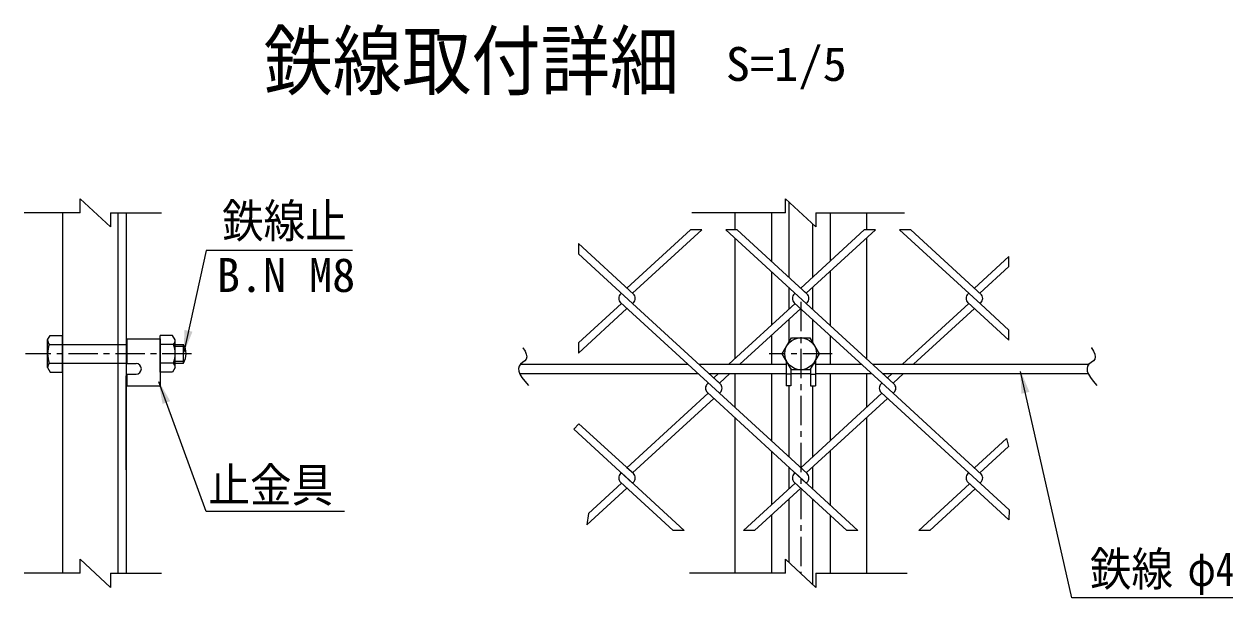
# Model space of a CAD drawing. Units: millimetres, scale not verified, with parts at other scales. Extents: x -4455 to 4455, y -3150 to 3150.
# Drawn here: x 1440 to 2985, y 844 to 1577 of the extents above; entities that cross this region are included whole.
import ezdxf
from ezdxf.enums import TextEntityAlignment as Align

# ---------------------------------------------------------------- set-up
doc = ezdxf.new("R2010")
doc.units = ezdxf.units.MM
doc.header["$LTSCALE"] = 30
doc.linetypes.add('DASHED', pattern=[7.5, 6, -1.5])
doc.linetypes.add('USER1', pattern=[2, 1.25, -0.25, 0.25, -0.25])
doc.layers.add('0-1_7詳細', color=7, linetype='Continuous', lineweight=18)
doc.styles.add('ＭＳ ゴシック', font='')
doc.styles.get('ＭＳ ゴシック').set_extended_font_data('MS Gothic')

msp = doc.modelspace()

# ---------------------------------------------------------------- linework, layer by layer
at = {"layer": '0-1_7詳細', "color": 4}
for p, q in [((1511.93, 1335.54), (1511.93, 1353.54)), ((1550.7, 1317.54), (1511.93, 1353.54)), ((2452.27, 1317.54), (2413.5, 1353.54)), ((2413.5, 1335.54), (2413.5, 1353.54)), ((1511.93, 1335.54), (1440.36, 1335.54)), ((1550.7, 1335.54), (1615.97, 1335.54)), ((1550.7, 1335.54), (1550.7, 1317.54)), ((2413.5, 1335.54), (2293.92, 1335.54)), ((2452.27, 1335.54), (2565.44, 1335.54)), ((2452.27, 1335.54), (2452.27, 1317.54)), ((1550.7, 857.04), (1511.93, 893.04)), ((1511.93, 875.04), (1511.93, 893.04)), ((2452.27, 857.04), (2413.5, 893.04)), ((2413.5, 875.04), (2413.5, 893.04)), ((1511.93, 875.04), (1440.36, 875.04)), ((1550.7, 875.04), (1615.97, 875.04)), ((1550.7, 875.04), (1550.7, 857.04)), ((2413.5, 875.04), (2290.68, 875.04)), ((2452.27, 875.04), (2452.27, 857.04)), ((2452.27, 875.04), (2569.09, 875.04))]:
    msp.add_line(p, q, dxfattribs=at)
at = {"layer": '0-1_7詳細', "lineweight": 9}
for p, q in [((2417.89, 1349.47), (2417.89, 1253.12)), ((1489.53, 1335.54), (1489.53, 875.04)), ((1560.03, 1335.54), (1560.03, 875.04)), ((1570.53, 1335.54), (1570.53, 875.04)), ((2348.89, 1335.54), (2348.89, 1313.93)), ((2395.39, 1335.54), (2395.39, 1273.74)), ((2470.39, 1335.54), (2470.39, 1273.74)), ((2516.89, 1335.54), (2516.89, 1313.93)), ((2447.89, 1321.61), (2447.89, 1253.12)), ((2348.89, 1303.33), (2348.89, 1149.38)), ((2516.89, 1303.33), (2516.89, 1149.38)), ((2395.39, 1260.72), (2395.39, 1191.99)), ((2470.39, 1260.72), (2470.39, 1191.99)), ((2417.89, 1240.1), (2417.89, 1212.61)), ((2447.89, 1240.1), (2447.89, 1212.61)), ((2425.78, 1232.86), (2424.71, 1231.88)), ((2425.78, 1232.86), (2424.71, 1231.88)), ((2417.89, 1199.59), (2417.89, 1170.32)), ((2447.89, 1199.59), (2447.89, 1170.32)), ((1470.33, 1173.33), (1473.65, 1179.09)), ((1473.65, 1179.09), (1489.53, 1179.09)), ((1489.53, 1132.05), (1489.53, 1179.09)), ((1571.55, 1174.53), (1571.55, 1143.03)), ((1571.55, 1174.53), (1614.15, 1174.53)), ((1614.15, 1132.05), (1614.15, 1179.09)), ((1630.02, 1179.09), (1614.15, 1179.09)), ((1614.15, 1174.53), (1614.15, 1114.53)), ((1633.35, 1173.33), (1630.02, 1179.09)), ((2395.39, 1178.97), (2395.39, 1142.21)), ((2470.39, 1178.97), (2470.39, 1142.21)), ((1470.33, 1137.81), (1470.33, 1173.33)), ((1472.39, 1167.57), (1489.53, 1167.57)), ((1631.29, 1167.57), (1614.15, 1167.57)), ((1633.35, 1137.81), (1633.35, 1173.33)), ((1633.35, 1167.57), (1644.01, 1167.57)), ((1644.01, 1143.57), (1644.01, 1167.57)), ((1472.39, 1143.57), (1489.53, 1143.57)), ((1631.29, 1143.57), (1614.15, 1143.57)), ((1633.35, 1143.57), (1644.01, 1143.57)), ((2414.14, 1147.31), (2414.14, 1114.53)), ((2451.64, 1147.31), (2451.64, 1114.53)), ((1470.33, 1137.81), (1473.65, 1132.05)), ((1473.65, 1132.05), (1489.53, 1132.05)), ((1571.55, 1143.03), (1583.4, 1143.03)), ((1571.55, 1129.53), (1571.55, 1114.53)), ((1571.55, 1129.53), (1583.4, 1129.53)), ((2073.84, 1130.21), (2301.57, 1130.21)), ((2074.56, 1142.21), (2288.47, 1142.21)), ((2302.68, 1142.21), (2414.14, 1142.21)), ((2315.78, 1130.21), (2414.14, 1130.21)), ((2348.89, 1130.21), (2348.89, 1086.85)), ((2395.39, 1130.21), (2395.39, 1044.24)), ((2416.6, 1143.03), (2414.14, 1143.03)), ((2420.14, 1129.53), (2414.14, 1129.53)), ((2420.14, 1136.91), (2420.14, 1114.53)), ((2420.14, 1130.21), (2445.64, 1130.21)), ((2445.64, 1129.53), (2451.64, 1129.53)), ((2449.17, 1143.03), (2451.64, 1143.03)), ((2451.64, 1142.21), (2510.5, 1142.21)), ((2451.64, 1130.21), (2523.59, 1130.21)), ((2470.39, 1130.21), (2470.39, 1044.24)), ((2516.89, 1130.21), (2516.89, 1086.85)), ((2524.71, 1142.21), (2801.23, 1142.21)), ((2537.8, 1130.21), (2800.5, 1130.21)), ((1570.53, 1007.21), (1570.53, 1127.21)), ((1571.55, 1114.53), (1614.15, 1114.53)), ((2420.14, 1114.53), (2414.14, 1114.53)), ((2417.89, 1114.53), (2417.89, 1023.63)), ((2447.89, 1114.53), (2447.89, 1023.63)), ((2348.89, 1073.83), (2348.89, 875.04)), ((2516.89, 1073.83), (2516.89, 875.04)), ((2395.39, 1031.22), (2395.39, 962.5)), ((2470.39, 1031.22), (2470.39, 962.5)), ((2417.89, 1010.61), (2417.89, 983.12)), ((2447.89, 1010.61), (2447.89, 983.12)), ((2417.89, 970.1), (2417.89, 888.97)), ((2447.89, 970.1), (2447.89, 861.11)), ((2395.39, 949.48), (2395.39, 875.04)), ((2470.39, 949.48), (2470.39, 875.04))]:
    msp.add_line(p, q, dxfattribs=at)
at = {"layer": '0-1_7詳細', "color": 3}
for p, q in [((2292.22, 1313.93), (2210.86, 1239.37)), ((2306.43, 1313.93), (2217.96, 1232.86)), ((2306.43, 1313.93), (2292.22, 1313.93)), ((2439.99, 1219.84), (2337.31, 1313.93)), ((2351.52, 1313.93), (2337.31, 1313.93)), ((2441.06, 1231.88), (2351.52, 1313.93)), ((2514.25, 1313.93), (2432.89, 1239.37)), ((2528.46, 1313.93), (2439.99, 1232.86)), ((2528.46, 1313.93), (2514.25, 1313.93)), ((2663.09, 1218.86), (2559.34, 1313.93)), ((2573.55, 1313.93), (2559.34, 1313.93)), ((2664.16, 1230.9), (2573.55, 1313.93)), ((2219.03, 1231.88), (2148.74, 1296.29)), ((2148.74, 1296.29), (2148.74, 1283.27)), ((2217.96, 1219.84), (2148.74, 1283.27)), ((2699.08, 1279.85), (2654.91, 1239.37)), ((2699.08, 1266.83), (2662.02, 1232.86)), ((2699.08, 1266.83), (2699.08, 1279.85)), ((2441.06, 1231.88), (2432.89, 1239.37)), ((2203.75, 1232.86), (2202.68, 1231.88)), ((2203.75, 1232.86), (2202.68, 1231.88)), ((2203.75, 1232.86), (2202.68, 1231.88)), ((2203.75, 1232.86), (2202.68, 1231.88)), ((2328.98, 1105.1), (2202.68, 1220.83)), ((2219.03, 1220.82), (2217.96, 1219.84)), ((2551, 1105.1), (2424.71, 1220.82)), ((2441.06, 1220.82), (2439.99, 1219.84)), ((2647.81, 1232.86), (2646.74, 1231.88)), ((2647.81, 1232.86), (2646.74, 1231.88)), ((2699.08, 1172.86), (2646.74, 1220.83)), ((2663.09, 1220.82), (2662.02, 1219.84)), ((2203.75, 1219.84), (2148.74, 1169.44)), ((2210.86, 1213.33), (2148.74, 1156.42)), ((2330.05, 1117.14), (2217.96, 1219.84)), ((2425.78, 1219.84), (2341.06, 1142.21)), ((2432.89, 1213.33), (2355.27, 1142.21)), ((2552.07, 1117.14), (2439.99, 1219.84)), ((2647.81, 1219.84), (2563.09, 1142.21)), ((2654.91, 1213.33), (2577.3, 1142.21)), ((2699.08, 1185.88), (2663.09, 1218.86)), ((2699.08, 1172.86), (2699.08, 1185.88)), ((2148.74, 1169.44), (2148.74, 1156.42)), ((2327.97, 1130.21), (2321.87, 1124.63)), ((2342.18, 1130.21), (2328.98, 1118.12)), ((2550, 1130.21), (2543.9, 1124.63)), ((2564.21, 1130.21), (2551, 1118.12)), ((2314.77, 1118.12), (2313.7, 1117.14)), ((2314.77, 1118.12), (2313.7, 1117.14)), ((2330.05, 1117.14), (2321.87, 1124.63)), ((2536.79, 1118.12), (2535.72, 1117.14)), ((2536.79, 1118.12), (2535.72, 1117.14)), ((2314.77, 1105.1), (2210.86, 1009.88)), ((2321.87, 1098.59), (2217.96, 1003.37)), ((2439.99, 990.35), (2313.69, 1106.08)), ((2330.05, 1106.08), (2328.98, 1105.1)), ((2441.06, 1002.39), (2328.98, 1105.1)), ((2536.79, 1105.1), (2432.89, 1009.88)), ((2543.9, 1098.59), (2439.99, 1003.37)), ((2663.09, 989.37), (2535.72, 1106.08)), ((2552.07, 1106.08), (2551, 1105.1)), ((2664.16, 1001.41), (2551, 1105.1)), ((2149.51, 1066.09), (2142.98, 1059.06)), ((2219.03, 1002.39), (2149.51, 1066.09)), ((2217.96, 990.35), (2142.98, 1059.06)), ((2695.93, 1047.46), (2654.91, 1009.88)), ((2698.67, 1036.96), (2662.02, 1003.37)), ((2695.93, 1047.46), (2698.67, 1036.96)), ((2219.03, 1002.39), (2210.86, 1009.88)), ((2203.75, 1003.37), (2202.68, 1002.39)), ((2203.75, 1003.37), (2202.68, 1002.39)), ((2269.78, 929.85), (2202.68, 991.33)), ((2283.99, 929.85), (2203.75, 1003.37)), ((2219.03, 991.33), (2217.96, 990.35)), ((2425.78, 990.35), (2359.76, 929.85)), ((2425.78, 1003.37), (2424.71, 1002.39)), ((2425.78, 1003.37), (2424.71, 1002.39)), ((2491.8, 929.85), (2424.71, 991.33)), ((2506.01, 929.85), (2425.78, 1003.37)), ((2441.06, 991.33), (2439.99, 990.35)), ((2648.88, 989.37), (2583.93, 929.85)), ((2647.81, 1003.37), (2646.74, 1002.39)), ((2647.81, 1003.37), (2646.74, 1002.39)), ((2654.91, 983.84), (2646.74, 991.33)), ((2699.01, 943.43), (2646.74, 991.33)), ((2699.23, 956.25), (2647.81, 1003.37)), ((2663.09, 991.33), (2662.02, 990.35)), ((2663.09, 991.33), (2662.02, 990.35)), ((2210.86, 983.84), (2159.5, 936.78)), ((2432.89, 983.84), (2373.97, 929.85)), ((2655.98, 982.86), (2598.14, 929.85)), ((2699.23, 956.25), (2699.01, 943.43)), ((2283.99, 929.85), (2269.78, 929.85)), ((2373.97, 929.85), (2359.76, 929.85)), ((2506.01, 929.85), (2491.8, 929.85)), ((2598.14, 929.85), (2583.93, 929.85))]:
    msp.add_line(p, q, dxfattribs=at)
at = {"layer": '0-1_7詳細', "color": 1, "linetype": 'USER1'}
for p, q in [((2432.89, 1221.72), (2432.89, 875.04)), ((1654.4, 1155.57), (1441.91, 1155.57)), ((2473.18, 1155.57), (2392.54, 1155.57))]:
    msp.add_line(p, q, dxfattribs=at)
at = {"layer": '0-1_7詳細', "color": 3, "linetype": 'DASHED'}
for p, q in [((1489.53, 1167.57), (1571.55, 1167.57)), ((1489.53, 1143.57), (1571.55, 1143.57))]:
    msp.add_line(p, q, dxfattribs=at)
at = {"layer": '0-1_7詳細', "color": 1}
for p, q in [((1633.35, 1165.17), (1645.22, 1165.17)), ((1633.35, 1145.97), (1645.22, 1145.97))]:
    msp.add_line(p, q, dxfattribs=at)
for points in [[(1859.97, 1287.53), (1672.78, 1287.53), (1644.43, 1157.52)], [(2985.16, 843.73), (2779.66, 843.73), (2713.95, 1132.98)], [(1849.73, 954.03), (1672.78, 954.03), (1612.56, 1119.55)]]:
    msp.add_lwpolyline(points, dxfattribs=at)
at = {"layer": '0-1_7詳細', "color": 3}
msp.add_lwpolyline([(2409.37, 1155.57), (2421.13, 1175.94), (2444.65, 1175.94), (2456.41, 1155.57), (2444.65, 1135.2), (2421.13, 1135.2)], close=True, dxfattribs=at)
at = {"layer": '0-1_7詳細', "color": 4}
for points in [[(2077.64, 1163.31), (2077.95, 1162.92), (2080.61, 1158.72), (2082.18, 1154.96), (2082.65, 1151.65), (2082.02, 1148.77), (2080.3, 1146.34), (2077.48, 1144.35), (2074.66, 1142.34), (2072.9, 1139.86), (2072.22, 1136.91), (2072.61, 1133.47), (2074.08, 1129.57), (2076.62, 1125.18), (2080.23, 1120.33), (2084.92, 1114.99)], [(2804.3, 1163.31), (2804.61, 1162.92), (2807.28, 1158.72), (2808.84, 1154.96), (2809.31, 1151.65), (2808.69, 1148.77), (2806.97, 1146.34), (2804.15, 1144.35), (2801.32, 1142.34), (2799.57, 1139.86), (2798.89, 1136.91), (2799.28, 1133.47), (2800.75, 1129.57), (2803.29, 1125.18), (2806.9, 1120.33), (2811.59, 1114.99)]]:
    msp.add_lwpolyline(points, dxfattribs=at)
at = {"layer": '0-1_7詳細', "lineweight": 9}
for points in [[(1633.35, 1137.81), (1630.02, 1132.05), (1614.15, 1132.05)], [(2445.64, 1136.91), (2445.64, 1114.53), (2451.64, 1114.53)]]:
    msp.add_lwpolyline(points, dxfattribs=at)
at = {"layer": '0-1_7詳細', "color": 3}
msp.add_lwpolyline([(2203.75, 990.35), (2161.54, 951.67), (2159.5, 936.78)], dxfattribs=at)
msp.add_circle((2432.89, 1155.57), 20.4, dxfattribs=at)
for centre, start, end in [((2207.75, 1226.35), 132.5, 227.5), ((2213.97, 1226.35), 312.5, 47.5), ((2429.78, 1226.35), 132.5, 227.5), ((2435.99, 1226.35), 312.5, 47.5), ((2651.81, 1226.35), 132.5, 227.5), ((2658.02, 1226.35), 312.5, 47.5), ((2318.76, 1111.61), 132.5, 227.5), ((2324.98, 1111.61), 312.5, 47.5), ((2540.79, 1111.61), 132.5, 227.5), ((2547.01, 1111.61), 312.5, 47.5), ((2207.75, 996.86), 132.5, 227.5), ((2213.97, 996.86), 312.5, 47.5), ((2429.78, 996.86), 132.5, 227.5), ((2435.99, 996.86), 312.5, 47.5), ((2651.81, 996.86), 132.5, 227.5), ((2658.02, 996.86), 312.5, 47.5)]:
    msp.add_arc(centre, 7.5, start, end, dxfattribs=at)
at = {"layer": '0-1_7詳細', "lineweight": 9}
for centre, radius, start, end in [((1479.41, 1173.33), 9.09, 180, 219.3382), ((1506.33, 1155.57), 36, 160.52878, 199.47122), ((1624.26, 1173.33), 9.09, 320.6618, 0), ((1597.35, 1155.57), 36, 340.52878, 19.47122), ((1623.22, 1155.57), 24, 330, 30), ((1479.41, 1137.81), 9.09, 140.6618, 180), ((1624.26, 1137.81), 9.09, 0, 39.3382), ((1583.4, 1136.28), 6.75, 270, 90)]:
    msp.add_arc(centre, radius, start, end, dxfattribs=at)
at = {"layer": '0-1_7詳細', "color": 1}
for points in [[(1644.01, 1155.57), (1645.31, 1185.99), (1655.49, 1183.77)], [(2713.5, 1134.93), (2725.23, 1106.83), (2715.07, 1104.52)], [(1611.87, 1121.43), (1627.03, 1095.01), (1617.24, 1091.45)]]:
    msp.add_solid(points, dxfattribs=at)

# ---------------------------------------------------------------- texts
at = {"layer": '0-1_7詳細', "style": 'ＭＳ ゴシック', "width": 0.9}
msp.add_text('鉄線取付詳細', height=72.14, dxfattribs=at).set_placement((1746.27, 1472.14), align=Align.BOTTOM_LEFT)
at = {"layer": '0-1_7詳細', "color": 3, "style": 'ＭＳ ゴシック'}
for s, width, p in [('S=1/5', 1.05, (2337.14, 1491.12)), ('鉄線止', 0.9, (1693.25, 1290.73)), ('止金具', 0.9, (1675.81, 953.09)), ('鉄線', 0.9, (2802.49, 845.91)), ('φ4', 0.8, (2927.58, 845.91))]:
    msp.add_text(s, height=43.33, dxfattribs=dict(at, width=width)).set_placement(p, align=Align.BOTTOM_LEFT)
msp.add_text('B.N M8', height=43.33, dxfattribs=at).set_placement((1686.69, 1221.52), align=Align.BOTTOM_LEFT)

doc.saveas('drawing.dxf')
